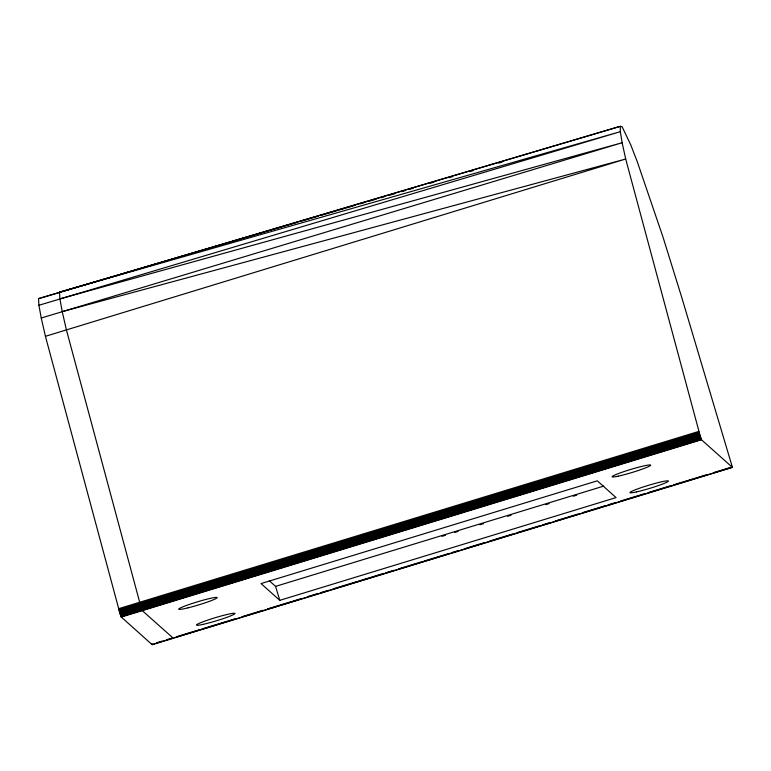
<?xml version="1.0" encoding="UTF-8"?>
<svg xmlns="http://www.w3.org/2000/svg" width="771" height="771" viewBox="0 0 771 771"><rect width="100%" height="100%" fill="white"/><g stroke="black" fill="none" stroke-linecap="round" stroke-linejoin="round"><path stroke-width="1.16" d="M152.166 644.691L121.288 617.06L120.093 613.851L45.431 336.32L41.248 318.028L38.916 305.268L38.55 298.579L620.318 126.309L622.12 126.791L630.832 145.035L637.415 162.122L663.05 237.227L681.824 297.654L732.431 467.39L152.166 644.691L152.06 643.631M41.258 297.895L620.318 126.309L620.327 131.687L622.139 142.731L625.695 159.019L700.357 436.54L701.658 439.923L732.431 467.39M38.916 305.268L620.327 131.687L59.521 292.17L59.897 298.859L62.22 311.619L66.412 329.911L141.074 607.442L142.269 610.651L173.157 638.099L152.186 644.508M41.248 318.028L622.139 142.731L59.897 298.859M45.431 336.32L625.695 159.019L62.22 311.619M118.532 608.724L698.796 431.423M118.811 609.726L699.075 432.425M119.129 610.767L699.393 433.466M119.447 611.827L699.711 434.526M119.775 612.858L700.039 435.557M120.093 613.851L700.357 436.54M120.401 614.757L700.666 437.446M120.681 615.547L700.945 438.246M120.931 616.212L701.196 438.911M121.134 616.723L701.398 439.412M121.288 617.06L701.552 439.759M269.33 580.785L275.575 586.374L603.789 486.087M442.024 536.327L445.484 535.276M454.688 532.462L458.147 531.402M480.015 524.723L483.475 523.663M507.646 516.281L511.096 515.221M545.637 504.668L549.087 503.617M573.267 496.225L576.718 495.175M279.786 600.339L616.058 497.594L597.313 480.815L261.041 583.57L279.786 600.339L275.575 586.374M156.561 642.812L162.083 641.125M166.497 639.776L172.02 638.089M176.578 636.692L199.593 629.666M201.896 628.963L235.271 618.756M242.171 616.655L262.882 610.324M267.489 608.917L290.503 601.881M292.807 601.178L300.863 598.72M307.764 596.609L318.124 593.439M320.428 592.735L328.485 590.278M333.082 588.871L356.106 581.835M358.399 581.132L383.717 573.402M386.02 572.699L394.077 570.232M398.684 568.825L421.698 561.799M424.002 561.095L449.32 553.356M451.613 552.653L457.376 550.899M464.277 548.788L484.988 542.456M489.595 541.049L512.609 534.014M517.216 532.607L540.23 525.581M542.533 524.878L550.59 522.41M555.187 521.003L578.202 513.978M582.809 512.57L605.823 505.535M608.126 504.832L616.183 502.374M620.79 500.967L643.804 493.932M648.401 492.524L671.425 485.489M673.719 484.786L707.094 474.589M714.004 472.478L732.411 466.85M174.313 637.752L732.45 467.207M268.906 230.693L59.521 292.17M271.209 230.018L297.76 222.212M300.064 221.528L318.539 216.092M320.842 215.417L337.004 210.666M339.317 209.982L355.479 205.231M360.096 203.872L365.868 202.175M368.172 201.491L376.258 199.12M380.874 197.761L384.334 196.74M388.95 195.381L394.723 193.685M401.652 191.651L405.112 190.63M409.729 189.271L413.189 188.249M430.507 183.161L433.967 182.139M448.973 177.725L452.442 176.704M469.751 171.615L473.221 170.593M498.615 163.124L502.075 162.103M38.55 298.579L40.15 298.232M636.509 491.917A20.133 1.648 -16.8 0 0 668.043 481.518A20.133 1.648 -16.8 0 0 642.763 487.127A20.133 1.648 -16.8 0 0 636.509 491.917M202.937 624.394A20.133 1.648 -16.8 0 0 234.567 613.986A20.133 1.648 -16.8 0 0 209.481 619.518A20.133 1.648 -16.8 0 0 202.937 624.394M188.018 607.847A20.133 1.648 -16.8 0 0 217.181 597.679A20.133 1.648 -16.8 0 0 188.51 604.724A20.133 1.648 -16.8 0 0 188.018 607.847M618.188 476.17A20.133 1.648 -16.8 0 0 650.136 465.751A20.133 1.648 -16.8 0 0 625.753 471.004A20.133 1.648 -16.8 0 0 618.188 476.17"/></g></svg>
